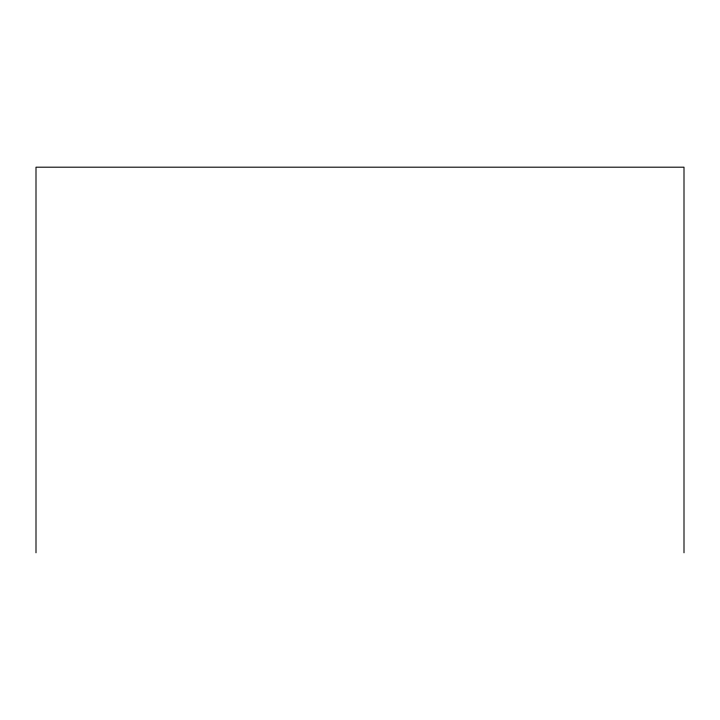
<?xml version="1.0" encoding="UTF-8"?>
<svg xmlns="http://www.w3.org/2000/svg" width="720" height="720" viewBox="0 0 720 720"><rect width="100%" height="100%" fill="white"/><g stroke="black" fill="none" stroke-linecap="round" stroke-linejoin="round"><path stroke-width="1.08" d="M684 552.807L684 167.193L36 167.193L36 552.807"/></g></svg>
